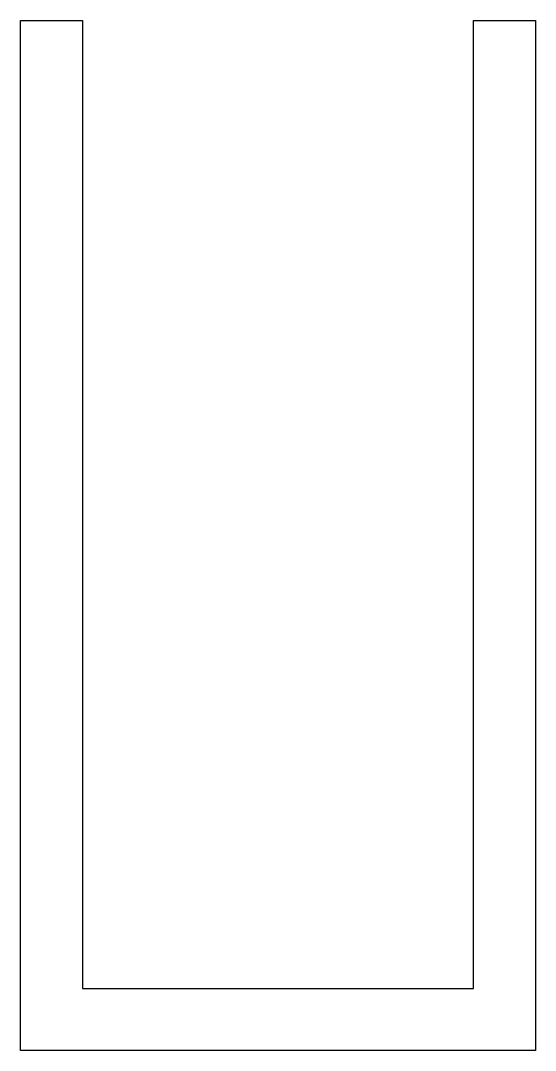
# Model space of a CAD drawing. Extents: x 146.4 to 156.4, y 208.8 to 228.8.
import ezdxf

# ---------------------------------------------------------------- set-up
doc = ezdxf.new("R2010")
doc.units = 0
doc.header["$LTSCALE"] = 15
doc.layers.get('0').update_dxf_attribs({"linetype": 'CONTINUOUS'})

msp = doc.modelspace()

# ---------------------------------------------------------------- linework, layer by layer
msp.add_lwpolyline([(155.154, 210.027), (155.154, 228.827), (156.354, 228.827), (156.354, 208.827), (146.354, 208.827), (146.354, 228.827), (147.554, 228.827), (147.554, 210.027)], close=True)

doc.saveas('drawing.dxf')
